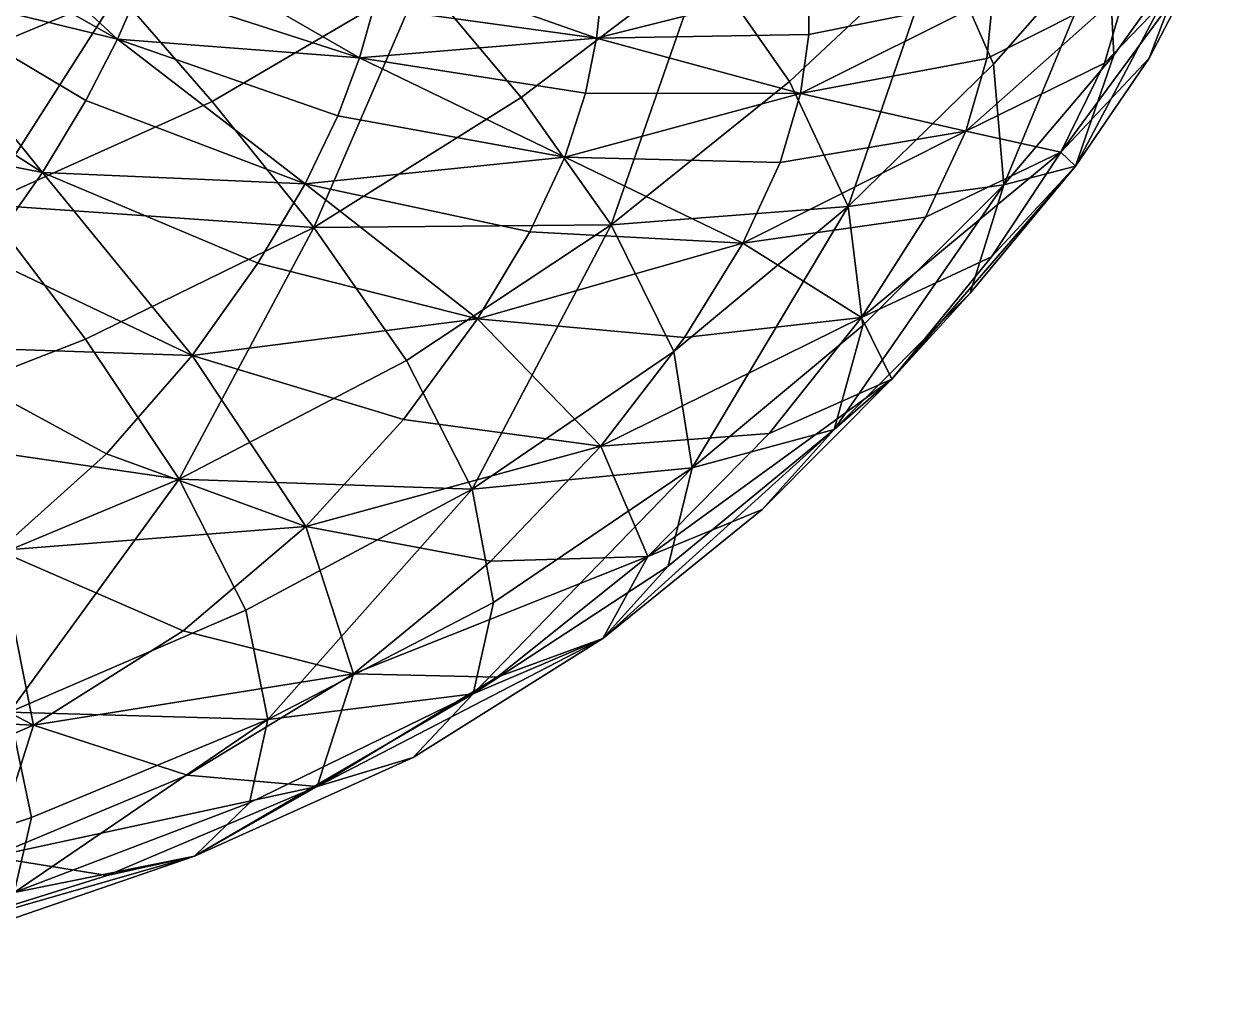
# Model space of a CAD drawing. Header units: millimetres. Extents: x -7995 to 5903, y -544 to 668.
# Drawn here: x -2641.1 to -2399.4, y -452.2 to -255.9 of the extents above; entities that cross this region are included whole.
import ezdxf

# ---------------------------------------------------------------- set-up
doc = ezdxf.new("R2010")
doc.units = ezdxf.units.MM
doc.layers.get('0').update_dxf_attribs({"true_color": 0x57e1c6})

msp = doc.modelspace()

# ---------------------------------------------------------------- meshes
at = {"color": 121, "true_color": 0xa6e5e5}
mesh = msp.add_polyface(dxfattribs=at)
corners = [(-2525.39, -258.78, 587.43), (-2527.62, -269.87, 582.83), (-2573.29, -262.7, 598.68), (-2570.39, -252.54, 602.07), (-2531.84, -282.81, 574.32), (-2577.69, -274.47, 591.67), (-2538.86, -297.91, 561.86), (-2584.3, -288.21, 581.09), (-2582.51, -297.06, 152.7), (-2540.62, -270.72, 185.35), (-2560.79, -246.71, 163.7), (-2503.72, -242.7, 219.89), (-2523.24, -219.99, 198.63), (-2541.6, -201.08, 183.97), (-2579.55, -226.38, 148.77), (-2522.48, -296.49, 212.84), (-2551.66, -226.93, 637.27), (-2558.26, -232.24, 623.64), (-2603.04, -220.2, 630.69), (-2512.21, -237.31, 609.72), (-2526.03, -226.72, 577.89), (-2525.74, -227.7, 578.24), (-2565.19, -223.32, 589.82), (-2565.24, -222.36, 589.3), (-2525.22, -230.4, 579.99), (-2565.34, -225.91, 591.89), (-2525.36, -229.48, 581.52), (-2525.95, -227.35, 578.98), (-2565.37, -222.93, 590.37), (-2565.46, -224.93, 593.12), (-2562.36, -233.3, 612.64), (-2517.98, -238.36, 599.35), (-2521.8, -236.43, 591.4), (-2564.53, -231.51, 604.03), (-2605.95, -219.7, 610.63), (-2565.37, -228.25, 597.6), (-2524.12, -232.99, 585.56), (-2524.2, -241.24, 586.25), (-2524.36, -249.21, 588.13), (-2568.25, -243.68, 601.8), (-2566.77, -236.2, 599.16), (-2524.6, -234.94, 583.09), (-2565.83, -230.25, 595.43), (-2608.03, -224.27, 606.04)]
mesh.append_faces([[corners[k] for k in face] for face in [(0, 1, 2), (2, 3, 0), (4, 5, 2), (2, 1, 4), (4, 6, 7), (7, 5, 4), (8, 9, 10), (11, 12, 10), (10, 9, 11), (13, 14, 10), (15, 9, 8), (16, 17, 18), (19, 17, 16), (20, 21, 22), (22, 23, 20), (24, 25, 22), (22, 21, 24), (26, 27, 28), (28, 29, 26), (28, 27, 20), (18, 17, 30), (19, 31, 30), (30, 17, 19), (32, 33, 30), (30, 31, 32), (30, 33, 34), (34, 33, 35), (32, 36, 35), (35, 33, 32), (26, 29, 35), (35, 36, 26), (37, 38, 39), (39, 40, 37), (0, 3, 39), (39, 38, 0), (24, 41, 42), (42, 25, 24), (37, 40, 42), (42, 41, 37), (42, 40, 43)]], dxfattribs={"vtx2": -1, "color": 121})
mesh = msp.add_polyface(dxfattribs=at)
corners = [(-2637.39, -285.89, 581.39), (-2649.27, -302.85, 566.43), (-2687.79, -276.04, 574.72), (-2676.6, -260.76, 587.49), (-2664.65, -320.95, 548.7), (-2614.02, -239.2, 610.19), (-2570.39, -252.54, 602.07), (-2573.29, -262.7, 598.68), (-2617.61, -248.38, 607.83), (-2622.24, -258.99, 602.18), (-2577.69, -274.47, 591.67), (-2628.61, -271.39, 593.33), (-2584.3, -288.21, 581.09), (-2593.86, -304.25, 566.98), (-2622.08, -249.68, 115.86), (-2603.11, -271.55, 130.92), (-2560.79, -246.71, 163.7), (-2579.55, -226.38, 148.77), (-2582.51, -297.06, 152.7), (-2635.86, -233.7, 108.4), (-2681.62, -251.87, 80.73), (-2668.2, -268.91, 88.38), (-2645.49, -222.84, 106.82), (-2690.74, -240.36, 78.75), (-2651.97, -216.3, 109.41), (-2696.71, -233.45, 80.83), (-2656.99, -226.9, 609.68), (-2652.78, -218.61, 611.31), (-2661.9, -236.49, 605.09), (-2668.2, -247.67, 597.65), (-2649.35, -292.4, 103.3), (-2593.46, -211.64, 141.45), (-2562.36, -233.3, 612.64), (-2605.42, -221.28, 619.52), (-2603.04, -220.2, 630.69), (-2605.95, -219.7, 610.63), (-2610.79, -231.12, 609.19), (-2568.25, -243.68, 601.8), (-2608.03, -224.27, 606.04), (-2566.77, -236.2, 599.16), (-2605.81, -218.77, 601.97), (-2565.83, -230.25, 595.43), (-2648.59, -211.32, 609.86)]
mesh.append_faces([[corners[k] for k in face] for face in [(0, 1, 2), (2, 3, 0), (2, 1, 4), (5, 6, 7), (7, 8, 5), (9, 8, 7), (7, 10, 9), (0, 11, 12), (12, 13, 0), (9, 10, 12), (12, 11, 9), (14, 15, 16), (16, 17, 14), (16, 15, 18), (14, 19, 20), (20, 21, 14), (22, 23, 20), (20, 19, 22), (22, 24, 25), (5, 8, 26), (26, 27, 5), (9, 28, 26), (26, 8, 9), (0, 3, 29), (29, 11, 0), (9, 11, 29), (29, 28, 9), (14, 21, 30), (30, 15, 14), (18, 15, 30), (14, 17, 31), (31, 19, 14), (32, 33, 34), (35, 33, 32), (5, 36, 37), (37, 6, 5), (38, 39, 37), (37, 36, 38), (38, 40, 41), (42, 36, 5)]], dxfattribs={"vtx2": -1, "color": 121})
mesh = msp.add_polyface(dxfattribs=at)
corners = [(-2445.32, -250.47, 540.63), (-2446.55, -262.85, 533.46), (-2484.18, -269.92, 560.9), (-2482.53, -258.04, 566.79), (-2450.78, -277.58, 522.06), (-2488.33, -283.88, 550.86), (-2531.84, -282.81, 574.32), (-2527.62, -269.87, 582.83), (-2525.39, -258.78, 587.43), (-2456.09, -239.07, 279.97), (-2445.2, -264.01, 311.32), (-2422.09, -237.68, 340.33), (-2503.72, -242.7, 219.89), (-2486.39, -267.52, 246.91), (-2474.58, -292.8, 278.86), (-2540.62, -270.72, 185.35), (-2522.48, -296.49, 212.84), (-2422.79, -263.78, 488.65), (-2431.59, -281.78, 471.7), (-2404.26, -244.53, 452.73), (-2413.71, -262.83, 435.05), (-2428.65, -284.63, 412.51), (-2417.25, -236.18, 509.46), (-2418.31, -248.68, 501.13), (-2399.41, -229.43, 466), (-2420.87, -262.19, 375.33), (-2405.12, -240.14, 398.32), (-2443.12, -288.4, 346.8), (-2446.18, -240.13, 543.76), (-2418.7, -225.98, 513.95), (-2482.53, -247.95, 568.64), (-2524.36, -249.21, 588.13), (-2524.2, -241.24, 586.25), (-2483.64, -239.67, 567.74), (-2448.38, -231.79, 544.07)]
mesh.append_faces([[corners[k] for k in face] for face in [(0, 1, 2), (2, 3, 0), (4, 5, 2), (2, 1, 4), (6, 7, 2), (2, 5, 6), (8, 3, 2), (2, 7, 8), (9, 10, 11), (12, 13, 9), (14, 10, 9), (9, 13, 14), (12, 15, 16), (16, 13, 12), (4, 17, 18), (19, 20, 18), (18, 17, 19), (18, 20, 21), (0, 22, 23), (23, 1, 0), (19, 17, 23), (23, 24, 19), (4, 1, 23), (23, 17, 4), (11, 25, 26), (21, 20, 26), (26, 25, 21), (26, 20, 19), (11, 10, 27), (27, 25, 11), (21, 25, 27), (0, 28, 29), (0, 3, 30), (30, 28, 0), (8, 31, 30), (30, 3, 8), (32, 33, 30), (30, 31, 32), (34, 28, 30), (30, 33, 34)]], dxfattribs={"vtx2": -1, "color": 121})
mesh = msp.add_polyface(dxfattribs=at)
corners = [(-2471.87, -315.2, 485.77), (-2507.65, -319.26, 518), (-2495.87, -300.23, 536.6), (-2458.92, -294.93, 506.23), (-2549.46, -315.49, 545.46), (-2531.84, -282.81, 574.32), (-2488.33, -283.88, 550.86), (-2538.86, -297.91, 561.86), (-2450.78, -277.58, 522.06), (-2474.58, -292.8, 278.86), (-2486.39, -267.52, 246.91), (-2522.48, -296.49, 212.84), (-2509.82, -322.11, 245.29), (-2490.56, -338.68, 460.5), (-2524.53, -341.27, 494.97), (-2515.06, -363.53, 431.98), (-2431.59, -281.78, 471.7), (-2445.6, -302.98, 449.97), (-2428.65, -284.63, 412.51), (-2491.93, -354.04, 393.04), (-2524.17, -380.15, 361.46), (-2477.42, -337.88, 353.49), (-2510.95, -365.53, 321), (-2465.72, -327.7, 423.15), (-2449.94, -310.29, 384.66), (-2471.61, -316.86, 314.91), (-2443.12, -288.4, 346.8), (-2445.2, -264.01, 311.32), (-2506.07, -345.65, 281.81), (-2550.52, -349.96, 212.94), (-2550.37, -391.32, 289.17)]
mesh.append_faces([[corners[k] for k in face] for face in [(0, 1, 2), (2, 3, 0), (2, 1, 4), (5, 6, 2), (2, 7, 5), (8, 3, 2), (2, 6, 8), (9, 10, 11), (11, 12, 9), (0, 13, 14), (14, 1, 0), (14, 13, 15), (4, 1, 14), (0, 3, 16), (16, 17, 0), (16, 3, 8), (18, 17, 16), (15, 19, 20), (21, 22, 20), (20, 19, 21), (0, 17, 23), (23, 13, 0), (18, 24, 23), (23, 17, 18), (21, 19, 23), (23, 24, 21), (15, 13, 23), (23, 19, 15), (9, 25, 26), (26, 27, 9), (21, 24, 26), (26, 25, 21), (26, 24, 18), (28, 12, 29), (30, 22, 28), (21, 25, 28), (28, 22, 21), (9, 12, 28), (28, 25, 9)]], dxfattribs={"vtx2": -1, "color": 121})
mesh = msp.add_polyface(dxfattribs=at)
corners = [(-2643.06, -431.46, 234.14), (-2639.59, -416.29, 195.14), (-2686.23, -431.79, 173.86), (-2689.49, -445.39, 212.2), (-2644.03, -395, 159.31), (-2690.61, -411.23, 138.85), (-2699, -452.21, 252.53), (-2653.35, -440.17, 275.01), (-2606.65, -424.15, 301.16), (-2595.55, -413.37, 260), (-2669.32, -442.13, 316.48), (-2624.3, -428.05, 342.81), (-2591.83, -396.52, 220.58), (-2596.29, -374.42, 184.14), (-2639.17, -397.63, 449.08), (-2608.95, -378.58, 476), (-2574.54, -387.26, 440.64), (-2664.65, -320.95, 548.7), (-2624.4, -342.78, 528.86), (-2646.23, -362.31, 505.93), (-2683.95, -338.88, 528.47), (-2584.16, -357.45, 501.63), (-2673, -380.05, 481.14), (-2637.39, -285.89, 581.39), (-2593.86, -304.25, 566.98), (-2607.09, -322.94, 549.39), (-2649.27, -302.85, 566.43), (-2676.34, -338.19, 101.56), (-2628.67, -319.64, 124.74), (-2649.35, -292.4, 103.3), (-2582.51, -297.06, 152.7), (-2657.5, -367.88, 127.92), (-2704.03, -383.53, 108.52), (-2609.78, -347.88, 151.94), (-2581.85, -410.04, 371.56), (-2647.68, -424.26, 383.69), (-2608.11, -407.75, 411.87), (-2689.86, -437.01, 357.27), (-2675.16, -413, 421.77), (-2705.11, -394.5, 455.04)]
mesh.append_faces([[corners[k] for k in face] for face in [(0, 1, 2), (2, 3, 0), (4, 5, 2), (2, 1, 4), (6, 7, 0), (0, 7, 8), (8, 9, 0), (10, 11, 8), (8, 7, 10), (4, 1, 12), (12, 13, 4), (0, 9, 12), (12, 1, 0), (14, 15, 16), (17, 18, 19), (19, 20, 17), (21, 15, 19), (19, 18, 21), (14, 22, 19), (19, 15, 14), (23, 24, 25), (25, 26, 23), (17, 26, 25), (25, 18, 17), (27, 28, 29), (29, 28, 30), (4, 31, 32), (27, 31, 33), (33, 28, 27), (4, 13, 33), (33, 31, 4), (34, 11, 35), (35, 36, 34), (10, 37, 35), (35, 11, 10), (14, 36, 35), (35, 38, 14), (14, 38, 39), (39, 22, 14)]], dxfattribs={"vtx2": -1, "color": 121})
mesh = msp.add_polyface(dxfattribs=at)
corners = [(-2581.85, -410.04, 371.56), (-2562.43, -404.15, 330.23), (-2606.65, -424.15, 301.16), (-2624.3, -428.05, 342.81), (-2550.37, -391.32, 289.17), (-2595.55, -413.37, 260), (-2550.52, -349.96, 212.94), (-2596.29, -374.42, 184.14), (-2591.83, -396.52, 220.58), (-2546.23, -372.84, 249.64), (-2549.46, -315.49, 545.46), (-2538.86, -297.91, 561.86), (-2495.87, -300.23, 536.6), (-2593.86, -304.25, 566.98), (-2584.3, -288.21, 581.09), (-2509.82, -322.11, 245.29), (-2522.48, -296.49, 212.84), (-2563.8, -323.95, 180.33), (-2582.51, -297.06, 152.7), (-2515.06, -363.53, 431.98), (-2546.76, -364.52, 468.76), (-2524.53, -341.27, 494.97), (-2584.16, -357.45, 501.63), (-2564.44, -335.88, 525.09), (-2608.11, -407.75, 411.87), (-2574.54, -387.26, 440.64), (-2545.47, -387.93, 401.81), (-2639.17, -397.63, 449.08), (-2608.95, -378.58, 476), (-2607.09, -322.94, 549.39), (-2624.4, -342.78, 528.86), (-2524.17, -380.15, 361.46), (-2510.95, -365.53, 321), (-2506.07, -345.65, 281.81), (-2609.78, -347.88, 151.94), (-2628.67, -319.64, 124.74)]
mesh.append_faces([[corners[k] for k in face] for face in [(0, 1, 2), (2, 3, 0), (4, 5, 2), (2, 1, 4), (6, 7, 8), (8, 9, 6), (4, 9, 8), (8, 5, 4), (10, 11, 12), (10, 13, 14), (14, 11, 10), (6, 15, 16), (16, 17, 6), (18, 17, 16), (19, 20, 21), (22, 23, 21), (21, 20, 22), (21, 23, 10), (0, 24, 25), (25, 26, 0), (25, 24, 27), (22, 20, 25), (25, 28, 22), (19, 26, 25), (25, 20, 19), (10, 23, 29), (29, 13, 10), (22, 30, 29), (29, 23, 22), (0, 26, 31), (31, 1, 0), (31, 26, 19), (4, 1, 31), (31, 32, 4), (6, 9, 33), (33, 9, 4), (6, 17, 34), (34, 7, 6), (18, 35, 34), (34, 17, 18)]], dxfattribs={"vtx2": -1, "color": 121})

doc.saveas('drawing.dxf')
